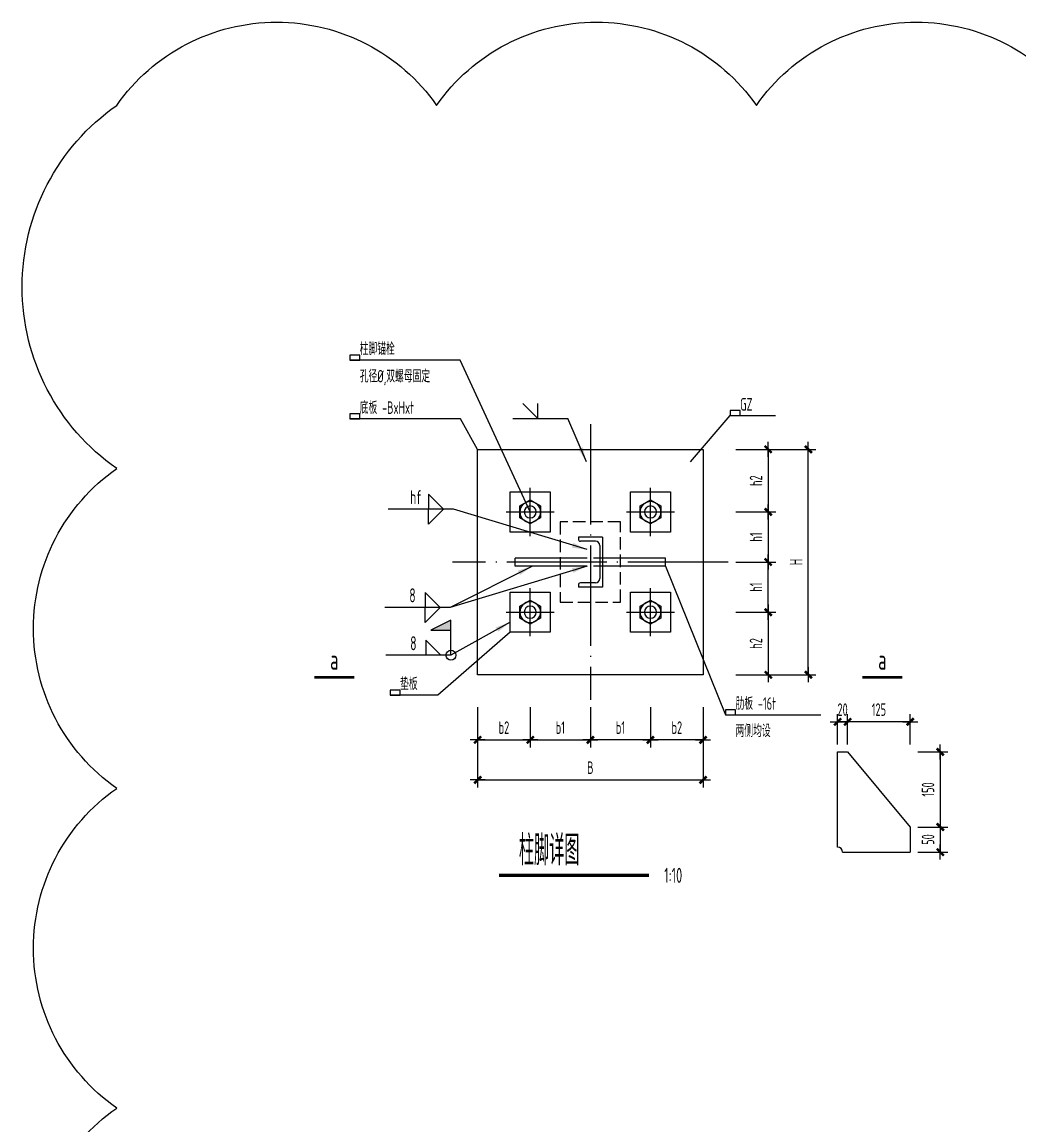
# Model space of a CAD drawing. Extents: x -469675 to 2400000, y -476501 to 2085364.
# Drawn here: x -66789 to -64797, y 28262 to 30466 of the extents above; entities that cross this region are included whole.
import ezdxf
from ezdxf.enums import TextEntityAlignment as Align

# ---------------------------------------------------------------- set-up
doc = ezdxf.new("R2010")
doc.units = 0
doc.header["$LTSCALE"] = 1000
doc.header["$MEASUREMENT"] = 0
doc.linetypes.add('DASH', pattern=[0.35, 0.25, -0.1])
doc.linetypes.add('DOTE', pattern=[2.42, 2, -0.2, 0.02, -0.2])
doc.layers.get('0').update_dxf_attribs({"linetype": 'CONTINUOUS', "lineweight": 20})
doc.layers.get('Defpoints').update_dxf_attribs({"linetype": 'CONTINUOUS'})
for name, color, linetype in [('C-DETAIL_AXIS', 1, 'DOTE'), ('C-DETAIL_DIM', 3, 'CONTINUOUS'), ('C-DETAIL_STEEL_BOLT', 2, 'CONTINUOUS'), ('C-DETAIL_STEEL_HATCH', 8, 'CONTINUOUS'), ('C-DETAIL_STEEL_PL', 4, 'CONTINUOUS'), ('C-DETAIL_STEEL_TEXT', 7, 'CONTINUOUS'), ('C-DETAIL_TEXT', 4, 'CONTINUOUS'), ('C-PLAN_SECMK', 4, 'CONTINUOUS')]:
    doc.layers.add(name, color=color, linetype=linetype)
doc.layers.add('C-注释', color=30, linetype='CONTINUOUS', plot=False)
doc.styles.add('DIM_FONT', font='gbxwxt.shx', dxfattribs={"width": 0.7, "bigfont": 'gbhzfs.shx'})
doc.styles.add('GBSTYLE', font='gbxwxt.shx', dxfattribs={"width": 0.7, "bigfont": 'gbhzfs.shx'})
doc.dimstyles.new('LEADER10', dxfattribs={"dimscale": 0.1, "dimtxt": 280, "dimasz": 300, "dimexe": 150, "dimexo": 150, "dimgap": 120, "dimtad": 1, "dimdec": 0, "dimzin": 0, "dimdsep": 46, "dimtxsty": 'DIM_FONT', "dimcen": 0.09, "dimclrd": 3, "dimclre": 3, "dimclrt": 7, "dimazin": 0, "dimtfac": 1, "dimtdec": 0, "dimtix": 1, "dimtmove": 2, "dimatfit": 3, "dimfxl": 0, "dimtolj": 1, "dimtzin": 0, "dimarcsym": 0})
doc.dimstyles.new('XB DIMN10', dxfattribs={"dimscale": 0.1, "dimtxt": 250, "dimasz": 1, "dimexe": 150, "dimexo": 150, "dimgap": 120, "dimtad": 1, "dimdec": 0, "dimzin": 0, "dimdsep": 46, "dimtxsty": 'DIM_FONT', "dimblk": '_dimx', "dimcen": 0.09, "dimclrd": 3, "dimclre": 3, "dimclrt": 7, "dimazin": 0, "dimtfac": 1, "dimtdec": 0, "dimtix": 1, "dimtmove": 2, "dimatfit": 3, "dimldrblk": '_dimx', "dimfxl": 0, "dimtolj": 1, "dimtzin": 0, "dimarcsym": 0})

# ---------------------------------------------------------------- blocks, each defined once
blk = doc.blocks.new('_dimx')
blk.add_line((-150, 0), (150, 0))
at = {"const_width": 50}
blk.add_lwpolyline([(-70, -70), (70, 70)], dxfattribs=at)
blk = doc.blocks.new('*D458')
at = {"layer": 'C-DETAIL_DIM', "color": 3, "lineweight": -2, "ltscale": 0.1, "transparency": 16777216}
for p, q in [((-65284.6, 29613.2), (-65204.6, 29613.2)), ((-65219.6, 29163.3), (-65219.6, 29613.1)), ((-65284.6, 29163.2), (-65204.6, 29163.2))]:
    blk.add_line(p, q, dxfattribs=at)
at = {"layer": 'Defpoints', "color": 0, "ltscale": 0.1, "transparency": 16777216}
for p in [(-65299.6, 29613.2), (-65219.6, 29613.2), (-65299.6, 29163.2)]:
    blk.add_point(p, dxfattribs=at)
at = {"layer": 'C-DETAIL_DIM', "color": 3, "lineweight": -2, "ltscale": 0.1, "transparency": 16777216, "xscale": 0.1, "yscale": 0.1, "zscale": 0.1}
for p, rotation in [((-65219.6, 29613.2), 90), ((-65219.6, 29163.2), 270)]:
    blk.add_blockref('_dimx', p, dxfattribs=dict(at, rotation=rotation))
at = {"layer": 'C-DETAIL_DIM', "color": 7, "ltscale": 0.1, "transparency": 16777216, "insert": (-65244.1, 29388.2), "char_height": 25, "attachment_point": 5, "rotation": 90, "style": 'DIM_FONT'}
blk.add_mtext('\\A1;H', dxfattribs=at)
blk = doc.blocks.new('*D459')
at = {"layer": 'C-DETAIL_DIM', "color": 3, "lineweight": -2, "ltscale": 0.1, "transparency": 16777216}
for p, q in [((-65364.6, 29488.2), (-65284.6, 29488.2)), ((-65299.6, 29488.1), (-65299.6, 29388.3)), ((-65364.6, 29388.2), (-65284.6, 29388.2))]:
    blk.add_line(p, q, dxfattribs=at)
at = {"layer": 'Defpoints', "color": 0, "ltscale": 0.1, "transparency": 16777216}
for p in [(-65379.6, 29488.2), (-65379.6, 29388.2), (-65299.6, 29388.2)]:
    blk.add_point(p, dxfattribs=at)
at = {"layer": 'C-DETAIL_DIM', "color": 3, "lineweight": -2, "ltscale": 0.1, "transparency": 16777216, "xscale": 0.1, "yscale": 0.1, "zscale": 0.1}
for p, rotation in [((-65299.6, 29488.2), 90), ((-65299.6, 29388.2), 270)]:
    blk.add_blockref('_dimx', p, dxfattribs=dict(at, rotation=rotation))
at = {"layer": 'C-DETAIL_DIM', "color": 7, "ltscale": 0.1, "transparency": 16777216, "insert": (-65324.1, 29438.2), "char_height": 25, "attachment_point": 5, "rotation": 90, "style": 'DIM_FONT'}
blk.add_mtext('\\A1;h1', dxfattribs=at)
blk = doc.blocks.new('*D460')
at = {"layer": 'C-DETAIL_DIM', "color": 3, "lineweight": -2, "ltscale": 0.1, "transparency": 16777216}
for p, q in [((-65364.6, 29388.2), (-65284.6, 29388.2)), ((-65299.6, 29288.3), (-65299.6, 29388.1)), ((-65364.6, 29288.2), (-65284.6, 29288.2))]:
    blk.add_line(p, q, dxfattribs=at)
at = {"layer": 'Defpoints', "color": 0, "ltscale": 0.1, "transparency": 16777216}
for p in [(-65379.6, 29388.2), (-65299.6, 29388.2), (-65379.6, 29288.2)]:
    blk.add_point(p, dxfattribs=at)
at = {"layer": 'C-DETAIL_DIM', "color": 3, "lineweight": -2, "ltscale": 0.1, "transparency": 16777216, "xscale": 0.1, "yscale": 0.1, "zscale": 0.1}
for p, rotation in [((-65299.6, 29388.2), 90), ((-65299.6, 29288.2), 270)]:
    blk.add_blockref('_dimx', p, dxfattribs=dict(at, rotation=rotation))
at = {"layer": 'C-DETAIL_DIM', "color": 7, "ltscale": 0.1, "transparency": 16777216, "insert": (-65324.1, 29338.2), "char_height": 25, "attachment_point": 5, "rotation": 90, "style": 'DIM_FONT'}
blk.add_mtext('\\A1;h1', dxfattribs=at)
blk = doc.blocks.new('*D461')
at = {"layer": 'C-DETAIL_DIM', "color": 3, "lineweight": -2, "ltscale": 0.1, "transparency": 16777216}
for p, q in [((-65879.6, 29018.2), (-65879.6, 28938.2)), ((-65429.6, 29018.2), (-65429.6, 28938.2)), ((-65879.5, 28953.2), (-65429.7, 28953.2))]:
    blk.add_line(p, q, dxfattribs=at)
at = {"layer": 'Defpoints', "color": 0, "ltscale": 0.1, "transparency": 16777216}
for p in [(-65879.6, 29033.2), (-65429.6, 29033.2), (-65429.6, 28953.2)]:
    blk.add_point(p, dxfattribs=at)
at = {"layer": 'C-DETAIL_DIM', "color": 3, "lineweight": -2, "ltscale": 0.1, "transparency": 16777216, "xscale": 0.1, "yscale": 0.1, "zscale": 0.1, "rotation": 180}
blk.add_blockref('_dimx', (-65879.6, 28953.2), dxfattribs=at)
at = {"layer": 'C-DETAIL_DIM', "color": 3, "lineweight": -2, "ltscale": 0.1, "transparency": 16777216, "xscale": 0.1, "yscale": 0.1, "zscale": 0.1}
blk.add_blockref('_dimx', (-65429.6, 28953.2), dxfattribs=at)
at = {"layer": 'C-DETAIL_DIM', "color": 7, "ltscale": 0.1, "transparency": 16777216, "insert": (-65654.6, 28977.7), "char_height": 25, "attachment_point": 5, "style": 'DIM_FONT'}
blk.add_mtext('\\A1;B', dxfattribs=at)
blk = doc.blocks.new('*D462')
at = {"layer": 'C-DETAIL_DIM', "color": 3, "lineweight": -2, "ltscale": 0.1, "transparency": 16777216}
for p, q in [((-65654.6, 29098.2), (-65654.6, 29018.2)), ((-65534.6, 29098.2), (-65534.6, 29018.2)), ((-65534.7, 29033.2), (-65654.5, 29033.2))]:
    blk.add_line(p, q, dxfattribs=at)
at = {"layer": 'Defpoints', "color": 0, "ltscale": 0.1, "transparency": 16777216}
for p in [(-65654.6, 29113.2), (-65534.6, 29113.2), (-65654.6, 29033.2)]:
    blk.add_point(p, dxfattribs=at)
at = {"layer": 'C-DETAIL_DIM', "color": 3, "lineweight": -2, "ltscale": 0.1, "transparency": 16777216, "xscale": 0.1, "yscale": 0.1, "zscale": 0.1, "rotation": 180}
blk.add_blockref('_dimx', (-65654.6, 29033.2), dxfattribs=at)
at = {"layer": 'C-DETAIL_DIM', "color": 3, "lineweight": -2, "ltscale": 0.1, "transparency": 16777216, "xscale": 0.1, "yscale": 0.1, "zscale": 0.1}
blk.add_blockref('_dimx', (-65534.6, 29033.2), dxfattribs=at)
at = {"layer": 'C-DETAIL_DIM', "color": 7, "ltscale": 0.1, "transparency": 16777216, "insert": (-65594.6, 29057.7), "char_height": 25, "attachment_point": 5, "style": 'DIM_FONT'}
blk.add_mtext('\\A1;b1', dxfattribs=at)
blk = doc.blocks.new('*D463')
at = {"layer": 'C-DETAIL_DIM', "color": 3, "lineweight": -2, "ltscale": 0.1, "transparency": 16777216}
for p, q in [((-65774.6, 29098.2), (-65774.6, 29018.2)), ((-65654.6, 29098.2), (-65654.6, 29018.2)), ((-65774.5, 29033.2), (-65654.7, 29033.2))]:
    blk.add_line(p, q, dxfattribs=at)
at = {"layer": 'Defpoints', "color": 0, "ltscale": 0.1, "transparency": 16777216}
for p in [(-65774.6, 29113.2), (-65654.6, 29113.2), (-65654.6, 29033.2)]:
    blk.add_point(p, dxfattribs=at)
at = {"layer": 'C-DETAIL_DIM', "color": 3, "lineweight": -2, "ltscale": 0.1, "transparency": 16777216, "xscale": 0.1, "yscale": 0.1, "zscale": 0.1, "rotation": 180}
blk.add_blockref('_dimx', (-65774.6, 29033.2), dxfattribs=at)
at = {"layer": 'C-DETAIL_DIM', "color": 3, "lineweight": -2, "ltscale": 0.1, "transparency": 16777216, "xscale": 0.1, "yscale": 0.1, "zscale": 0.1}
blk.add_blockref('_dimx', (-65654.6, 29033.2), dxfattribs=at)
at = {"layer": 'C-DETAIL_DIM', "color": 7, "ltscale": 0.1, "transparency": 16777216, "insert": (-65714.6, 29057.7), "char_height": 25, "attachment_point": 5, "style": 'DIM_FONT'}
blk.add_mtext('\\A1;b1', dxfattribs=at)
blk = doc.blocks.new('*D464')
at = {"layer": 'C-DETAIL_DIM', "color": 3, "lineweight": -2, "ltscale": 0.1, "transparency": 16777216}
for p, q in [((-65001.2, 28859.2), (-64941.2, 28859.2)), ((-64956.2, 28859.3), (-64956.2, 28859.4)), ((-64956.2, 28859.2), (-64956.2, 28809.2)), ((-65001.2, 28809.2), (-64941.2, 28809.2)), ((-64956.2, 28809.1), (-64956.2, 28809))]:
    blk.add_line(p, q, dxfattribs=at)
at = {"layer": 'Defpoints', "color": 0, "ltscale": 0.1, "transparency": 16777216}
for p in [(-65016.2, 28859.2), (-65016.2, 28809.2), (-64956.2, 28809.2)]:
    blk.add_point(p, dxfattribs=at)
at = {"layer": 'C-DETAIL_DIM', "color": 3, "lineweight": -2, "ltscale": 0.1, "transparency": 16777216, "xscale": 0.1, "yscale": 0.1, "zscale": 0.1}
for p, rotation in [((-64956.2, 28859.2), 270), ((-64956.2, 28809.2), 90)]:
    blk.add_blockref('_dimx', p, dxfattribs=dict(at, rotation=rotation))
at = {"layer": 'C-DETAIL_DIM', "color": 7, "ltscale": 0.1, "transparency": 16777216, "insert": (-64980.7, 28834.2), "char_height": 25, "attachment_point": 5, "rotation": 90, "style": 'DIM_FONT'}
blk.add_mtext('\\A1;50', dxfattribs=at)
blk = doc.blocks.new('*D465')
at = {"layer": 'C-DETAIL_DIM', "color": 3, "lineweight": -2, "ltscale": 0.1, "transparency": 16777216}
for p, q in [((-65001.2, 29009.2), (-64941.2, 29009.2)), ((-64956.2, 29009.1), (-64956.2, 28859.3)), ((-65001.2, 28859.2), (-64941.2, 28859.2))]:
    blk.add_line(p, q, dxfattribs=at)
at = {"layer": 'Defpoints', "color": 0, "ltscale": 0.1, "transparency": 16777216}
for p in [(-65016.2, 29009.2), (-65016.2, 28859.2), (-64956.2, 28859.2)]:
    blk.add_point(p, dxfattribs=at)
at = {"layer": 'C-DETAIL_DIM', "color": 3, "lineweight": -2, "ltscale": 0.1, "transparency": 16777216, "xscale": 0.1, "yscale": 0.1, "zscale": 0.1}
for p, rotation in [((-64956.2, 29009.2), 90), ((-64956.2, 28859.2), 270)]:
    blk.add_blockref('_dimx', p, dxfattribs=dict(at, rotation=rotation))
at = {"layer": 'C-DETAIL_DIM', "color": 7, "ltscale": 0.1, "transparency": 16777216, "insert": (-64980.7, 28934.2), "char_height": 25, "attachment_point": 5, "rotation": 90, "style": 'DIM_FONT'}
blk.add_mtext('\\A1;150', dxfattribs=at)
blk = doc.blocks.new('*D466')
at = {"layer": 'C-DETAIL_DIM', "color": 3, "lineweight": -2, "ltscale": 0.1, "transparency": 16777216}
for p, q in [((-65161.3, 29069.2), (-65161.4, 29069.2)), ((-65161.2, 29024.2), (-65161.2, 29084.2)), ((-65141.2, 29069.2), (-65161.2, 29069.2)), ((-65141.2, 29024.2), (-65141.2, 29084.2)), ((-65141.1, 29069.2), (-65141, 29069.2))]:
    blk.add_line(p, q, dxfattribs=at)
at = {"layer": 'Defpoints', "color": 0, "ltscale": 0.1, "transparency": 16777216}
for p in [(-65161.2, 29069.2), (-65161.2, 29009.2), (-65141.2, 29009.2)]:
    blk.add_point(p, dxfattribs=at)
at = {"layer": 'C-DETAIL_DIM', "color": 3, "lineweight": -2, "ltscale": 0.1, "transparency": 16777216, "xscale": 0.1, "yscale": 0.1, "zscale": 0.1}
blk.add_blockref('_dimx', (-65161.2, 29069.2), dxfattribs=at)
at = {"layer": 'C-DETAIL_DIM', "color": 3, "lineweight": -2, "ltscale": 0.1, "transparency": 16777216, "xscale": 0.1, "yscale": 0.1, "zscale": 0.1, "rotation": 180}
blk.add_blockref('_dimx', (-65141.2, 29069.2), dxfattribs=at)
at = {"layer": 'C-DETAIL_DIM', "color": 7, "ltscale": 0.1, "transparency": 16777216, "insert": (-65151.2, 29093.7), "char_height": 25, "attachment_point": 5, "style": 'DIM_FONT'}
blk.add_mtext('\\A1;20', dxfattribs=at)
blk = doc.blocks.new('*D467')
at = {"layer": 'C-DETAIL_DIM', "color": 3, "lineweight": -2, "ltscale": 0.1, "transparency": 16777216}
for p, q in [((-65141.2, 29024.2), (-65141.2, 29084.2)), ((-65016.3, 29069.2), (-65141.1, 29069.2)), ((-65016.2, 29024.2), (-65016.2, 29084.2))]:
    blk.add_line(p, q, dxfattribs=at)
at = {"layer": 'Defpoints', "color": 0, "ltscale": 0.1, "transparency": 16777216}
for p in [(-65141.2, 29069.2), (-65141.2, 29009.2), (-65016.2, 29009.2)]:
    blk.add_point(p, dxfattribs=at)
at = {"layer": 'C-DETAIL_DIM', "color": 3, "lineweight": -2, "ltscale": 0.1, "transparency": 16777216, "xscale": 0.1, "yscale": 0.1, "zscale": 0.1, "rotation": 180}
blk.add_blockref('_dimx', (-65141.2, 29069.2), dxfattribs=at)
at = {"layer": 'C-DETAIL_DIM', "color": 3, "lineweight": -2, "ltscale": 0.1, "transparency": 16777216, "xscale": 0.1, "yscale": 0.1, "zscale": 0.1}
blk.add_blockref('_dimx', (-65016.2, 29069.2), dxfattribs=at)
at = {"layer": 'C-DETAIL_DIM', "color": 7, "ltscale": 0.1, "transparency": 16777216, "insert": (-65078.7, 29093.7), "char_height": 25, "attachment_point": 5, "style": 'DIM_FONT'}
blk.add_mtext('\\A1;125', dxfattribs=at)
blk = doc.blocks.new('bolt_nut_top')
at = {"layer": 'C-DETAIL_STEEL_BOLT', "color": 1, "linetype": 'DOTE', "ltscale": 0.1}
for p, q in [((0, 40), (0, -40)), ((40, 0), (-40, 0))]:
    blk.add_line(p, q, dxfattribs=at)
at = {"layer": 'C-DETAIL_STEEL_BOLT', "color": 5, "ltscale": 0.1}
blk.add_lwpolyline([(10, 17.3), (-10, 17.3), (-20, 0), (-10, -17.3), (10, -17.3), (20, 0), (10, 17.3)], dxfattribs=at)
blk.add_circle((0, 0), 17.3, dxfattribs=at)
at = {"layer": 'C-DETAIL_STEEL_BOLT', "color": 2, "ltscale": 0.1}
blk.add_circle((0, 0), 10, dxfattribs=at)
blk = doc.blocks.new('weld_flag')
at = {"layer": 'C-DETAIL_STEEL_TEXT', "color": 3, "ltscale": 100}
for p, q in [((0, 700), (400, 500)), ((0, 0), (0, 700)), ((400, 500), (0, 500))]:
    blk.add_line(p, q, dxfattribs=at)
blk.add_solid([(0, 700), (400, 500), (0, 500)], dxfattribs=at)
blk = doc.blocks.new('v')
at = {"layer": 'C-DETAIL_STEEL_TEXT', "color": 3, "ltscale": 100}
for p, q in [((300, 0), (0, 300)), ((0, 300), (0, 0))]:
    blk.add_line(p, q, dxfattribs=at)
blk = doc.blocks.new('welding_2')
at = {"layer": 'C-DETAIL_STEEL_TEXT', "color": 3}
blk.add_line((1300, 0), (0, 0), dxfattribs=at)
at = {"layer": 'C-DETAIL_STEEL_TEXT'}
blk.add_blockref('v', (800, 0), dxfattribs=at)
at = {"layer": 'C-DETAIL_STEEL_TEXT', "color": 7, "style": 'GBSTYLE', "width": 0.7}
blk.add_attdef('焊脚尺寸', text='', height=280, dxfattribs=at).set_placement((600, 100), align=Align.CENTER)
blk = doc.blocks.new('welding_1')
at = {"layer": 'C-DETAIL_STEEL_TEXT', "color": 3}
blk.add_line((1300, 0), (0, 0), dxfattribs=at)
at = {"layer": 'C-DETAIL_STEEL_TEXT'}
blk.add_blockref('v', (800, 0), dxfattribs=at)
at = {"layer": 'C-DETAIL_STEEL_TEXT', "xscale": -1, "rotation": 180}
blk.add_blockref('v', (800, 0), dxfattribs=at)
at = {"layer": 'C-DETAIL_STEEL_TEXT', "color": 7, "style": 'GBSTYLE', "width": 0.7}
blk.add_attdef('焊脚尺寸', text='', height=280, dxfattribs=at).set_placement((600, 100), align=Align.CENTER)
blk = doc.blocks.new('*D468')
at = {"layer": 'C-DETAIL_DIM', "color": 3, "lineweight": -2, "ltscale": 0.1, "transparency": 16777216}
for p, q in [((-65364.6, 29613.2), (-65284.6, 29613.2)), ((-65299.6, 29613.1), (-65299.6, 29488.3)), ((-65364.6, 29488.2), (-65284.6, 29488.2))]:
    blk.add_line(p, q, dxfattribs=at)
at = {"layer": 'Defpoints', "color": 0, "ltscale": 0.1, "transparency": 16777216}
for p in [(-65379.6, 29613.2), (-65379.6, 29488.2), (-65299.6, 29488.2)]:
    blk.add_point(p, dxfattribs=at)
at = {"layer": 'C-DETAIL_DIM', "color": 3, "lineweight": -2, "ltscale": 0.1, "transparency": 16777216, "xscale": 0.1, "yscale": 0.1, "zscale": 0.1}
for p, rotation in [((-65299.6, 29613.2), 90), ((-65299.6, 29488.2), 270)]:
    blk.add_blockref('_dimx', p, dxfattribs=dict(at, rotation=rotation))
at = {"layer": 'C-DETAIL_DIM', "color": 7, "ltscale": 0.1, "transparency": 16777216, "insert": (-65324.1, 29550.7), "char_height": 25, "attachment_point": 5, "rotation": 90, "style": 'DIM_FONT'}
blk.add_mtext('\\A1;h2', dxfattribs=at)
blk = doc.blocks.new('*D469')
at = {"layer": 'C-DETAIL_DIM', "color": 3, "lineweight": -2, "ltscale": 0.1, "transparency": 16777216}
for p, q in [((-65364.6, 29288.2), (-65284.6, 29288.2)), ((-65299.6, 29288.1), (-65299.6, 29163.3)), ((-65364.6, 29163.2), (-65284.6, 29163.2))]:
    blk.add_line(p, q, dxfattribs=at)
at = {"layer": 'Defpoints', "color": 0, "ltscale": 0.1, "transparency": 16777216}
for p in [(-65379.6, 29288.2), (-65379.6, 29163.2), (-65299.6, 29163.2)]:
    blk.add_point(p, dxfattribs=at)
at = {"layer": 'C-DETAIL_DIM', "color": 3, "lineweight": -2, "ltscale": 0.1, "transparency": 16777216, "xscale": 0.1, "yscale": 0.1, "zscale": 0.1}
for p, rotation in [((-65299.6, 29288.2), 90), ((-65299.6, 29163.2), 270)]:
    blk.add_blockref('_dimx', p, dxfattribs=dict(at, rotation=rotation))
at = {"layer": 'C-DETAIL_DIM', "color": 7, "ltscale": 0.1, "transparency": 16777216, "insert": (-65324.1, 29225.7), "char_height": 25, "attachment_point": 5, "rotation": 90, "style": 'DIM_FONT'}
blk.add_mtext('\\A1;h2', dxfattribs=at)
blk = doc.blocks.new('*D470')
at = {"layer": 'C-DETAIL_DIM', "color": 3, "lineweight": -2, "ltscale": 0.1, "transparency": 16777216}
for p, q in [((-65534.6, 29098.2), (-65534.6, 29018.2)), ((-65429.6, 29098.2), (-65429.6, 29018.2)), ((-65429.7, 29033.2), (-65534.5, 29033.2))]:
    blk.add_line(p, q, dxfattribs=at)
at = {"layer": 'Defpoints', "color": 0, "ltscale": 0.1, "transparency": 16777216}
for p in [(-65534.6, 29113.2), (-65429.6, 29113.2), (-65534.6, 29033.2)]:
    blk.add_point(p, dxfattribs=at)
at = {"layer": 'C-DETAIL_DIM', "color": 3, "lineweight": -2, "ltscale": 0.1, "transparency": 16777216, "xscale": 0.1, "yscale": 0.1, "zscale": 0.1, "rotation": 180}
blk.add_blockref('_dimx', (-65534.6, 29033.2), dxfattribs=at)
at = {"layer": 'C-DETAIL_DIM', "color": 3, "lineweight": -2, "ltscale": 0.1, "transparency": 16777216, "xscale": 0.1, "yscale": 0.1, "zscale": 0.1}
blk.add_blockref('_dimx', (-65429.6, 29033.2), dxfattribs=at)
at = {"layer": 'C-DETAIL_DIM', "color": 7, "ltscale": 0.1, "transparency": 16777216, "insert": (-65482.1, 29057.7), "char_height": 25, "attachment_point": 5, "style": 'DIM_FONT'}
blk.add_mtext('\\A1;b2', dxfattribs=at)
blk = doc.blocks.new('*D471')
at = {"layer": 'C-DETAIL_DIM', "color": 3, "lineweight": -2, "ltscale": 0.1, "transparency": 16777216}
for p, q in [((-65879.6, 29098.2), (-65879.6, 29018.2)), ((-65774.6, 29098.2), (-65774.6, 29018.2)), ((-65879.5, 29033.2), (-65774.7, 29033.2))]:
    blk.add_line(p, q, dxfattribs=at)
at = {"layer": 'Defpoints', "color": 0, "ltscale": 0.1, "transparency": 16777216}
for p in [(-65879.6, 29113.2), (-65774.6, 29113.2), (-65774.6, 29033.2)]:
    blk.add_point(p, dxfattribs=at)
at = {"layer": 'C-DETAIL_DIM', "color": 3, "lineweight": -2, "ltscale": 0.1, "transparency": 16777216, "xscale": 0.1, "yscale": 0.1, "zscale": 0.1, "rotation": 180}
blk.add_blockref('_dimx', (-65879.6, 29033.2), dxfattribs=at)
at = {"layer": 'C-DETAIL_DIM', "color": 3, "lineweight": -2, "ltscale": 0.1, "transparency": 16777216, "xscale": 0.1, "yscale": 0.1, "zscale": 0.1}
blk.add_blockref('_dimx', (-65774.6, 29033.2), dxfattribs=at)
at = {"layer": 'C-DETAIL_DIM', "color": 7, "ltscale": 0.1, "transparency": 16777216, "insert": (-65827.1, 29057.7), "char_height": 25, "attachment_point": 5, "style": 'DIM_FONT'}
blk.add_mtext('\\A1;b2', dxfattribs=at)
blk = doc.blocks.new('welding_6')
at = {"layer": 'C-DETAIL_STEEL_TEXT', "color": 3}
blk.add_line((1100, 0), (0, 0), dxfattribs=at)
at = {"layer": 'C-DETAIL_STEEL_TEXT', "xscale": -1, "rotation": 180}
blk.add_blockref('v', (600, 300), dxfattribs=at)
blk = doc.blocks.new('剖面号')
at = {"layer": 'C-PLAN_SECMK', "color": 3, "const_width": 50, "flags": 128}
blk.add_lwpolyline([(400, 0), (-400, 0)], dxfattribs=at)
at = {"layer": 'C-PLAN_SECMK', "style": 'GBSTYLE', "width": 0.7}
blk.add_attdef('剖面号', text='', height=400, rotation=360, dxfattribs=at).set_placement((0, 350), align=Align.MIDDLE_CENTER)

msp = doc.modelspace()

# ---------------------------------------------------------------- linework, layer by layer
at = {"layer": 'C-DETAIL_AXIS', "ltscale": 0.1}
for p, q in [((-65654.6439, 29663.1977), (-65654.6439, 29113.1977)), ((-65379.6439, 29388.1977), (-65929.6439, 29388.1977))]:
    msp.add_line(p, q, dxfattribs=at)
at = {"layer": 'C-DETAIL_STEEL_HATCH', "linetype": 'DASH', "ltscale": 0.1}
msp.add_lwpolyline([(-65594.6439, 29308.1977), (-65594.6439, 29468.1977), (-65714.6439, 29468.1977), (-65714.6439, 29308.1977)], close=True, dxfattribs=at)
at = {"layer": 'C-DETAIL_STEEL_PL', "ltscale": 0.1}
for p, q in [((-65630.6439, 29438.1977), (-65678.6439, 29438.1977)), ((-65678.6439, 29438.1977), (-65678.6439, 29433.8977)), ((-65644.4439, 29429.6977), (-65674.4439, 29429.6977)), ((-65635.9439, 29421.1977), (-65635.9439, 29355.1977)), ((-65630.6439, 29438.1977), (-65630.6439, 29338.1977)), ((-65661.1439, 29396.1977), (-65804.6439, 29396.1977)), ((-65804.6439, 29380.1977), (-65804.6439, 29396.1977)), ((-65661.1439, 29380.1977), (-65804.6439, 29380.1977)), ((-65504.6439, 29396.1977), (-65648.1439, 29396.1977)), ((-65504.6439, 29380.1977), (-65648.1439, 29380.1977)), ((-65504.6439, 29380.1977), (-65504.6439, 29396.1977)), ((-65678.6439, 29342.4977), (-65678.6439, 29338.1977)), ((-65630.6439, 29338.1977), (-65678.6439, 29338.1977)), ((-65644.4439, 29346.6977), (-65674.4439, 29346.6977)), ((-65161.2259, 29009.2378), (-65141.2259, 29009.2378)), ((-65161.2259, 28819.2378), (-65161.2259, 29009.2378)), ((-65141.2259, 29009.2378), (-65016.2259, 28859.2378)), ((-65016.2259, 28859.2378), (-65016.2259, 28809.2378)), ((-65151.2259, 28809.2378), (-65016.2259, 28809.2378))]:
    msp.add_line(p, q, dxfattribs=at)
at = {"layer": 'C-DETAIL_STEEL_PL'}
msp.add_lwpolyline([(-65879.6439, 29613.1977), (-65429.6439, 29613.1977), (-65429.6439, 29163.1977), (-65879.6439, 29163.1977)], close=True, dxfattribs=at)
at = {"layer": 'C-DETAIL_STEEL_PL', "ltscale": 0.1}
for points in [[(-65734.6439, 29528.1977), (-65734.6439, 29448.1977), (-65814.6439, 29448.1977), (-65814.6439, 29528.1977)], [(-65494.6439, 29528.1977), (-65494.6439, 29448.1977), (-65574.6439, 29448.1977), (-65574.6439, 29528.1977)], [(-65734.6439, 29328.1977), (-65734.6439, 29248.1977), (-65814.6439, 29248.1977), (-65814.6439, 29328.1977)], [(-65494.6439, 29328.1977), (-65494.6439, 29248.1977), (-65574.6439, 29248.1977), (-65574.6439, 29328.1977)]]:
    msp.add_lwpolyline(points, close=True, dxfattribs=at)
for centre, radius, start, end in [((-65674.4439, 29433.8977), 4.2, 180, 270), ((-65644.4439, 29421.1977), 8.5, 0, 90), ((-65644.4439, 29355.1977), 8.5, 270, 0), ((-65674.4439, 29342.4977), 4.2, 90, 180), ((-65161.2259, 28809.2378), 10, 0, 90)]:
    msp.add_arc(centre, radius, start, end, dxfattribs=at)
at = {"layer": 'C-DETAIL_STEEL_TEXT', "color": 3, "ltscale": 0.1, "flags": 128}
for points in [[(-65774.6439, 29488.1977), (-65914.2201, 29791.5848), (-66134.9795, 29791.5848)], [(-65879.6439, 29613.1977), (-65913.6015, 29674.03), (-66134.9795, 29674.03)], [(-65454.6439, 29588.1977), (-65375.501, 29680.605), (-65285.2737, 29680.605)], [(-65504.6439, 29380.1977), (-65384.7855, 29083.3448), (-65194.5327, 29083.3448)], [(-65814.6439, 29248.1977), (-65958.9194, 29122.5965), (-66054.505, 29122.5965)]]:
    msp.add_lwpolyline(points, dxfattribs=at)
at = {"layer": 'C-DETAIL_STEEL_TEXT', "ltscale": 0.1}
msp.add_circle((-65932.8881, 29202.1002), 10, dxfattribs=at)
at = {"layer": 'C-DETAIL_TEXT', "color": 3, "ltscale": 0.1, "const_width": 7, "flags": 128}
msp.add_lwpolyline([(-65537.302, 28762.7936), (-65837.302, 28762.7936)], dxfattribs=at)
at = {"layer": 'C-注释'}
msp.add_lwpolyline([(-66600, 25744.5206, -0.52056705), (-66600, 26382.9079, -0.52056705), (-66600, 27021.2952, -0.52056705), (-66600, 27659.6825, -0.52056705), (-66600, 28298.0698, -0.52056705), (-66600, 28936.4571, -0.52056705), (-66600, 29574.8444, -0.52056705), (-66600, 30300, -0.52056705), (-65961.6127, 30300, -0.52056705), (-65323.2254, 30300, -0.52056705), (-64684.8381, 30300, -0.52056705), (-64046.4508, 30300, -0.52056705), (-63408.0635, 30300, -0.52056705), (-62769.6762, 30300, -0.52056705), (-62400, 30031.2889, -0.52056705), (-62400, 29392.9016, -0.52056705), (-62400, 28754.5143, -0.52056705), (-62400, 28116.127, -0.52056705), (-62400, 27477.7397, -0.52056705), (-62400, 26839.3524, -0.52056705), (-62400, 26200.9651, -0.52056705), (-62400, 25562.5778, -0.52056705)], format="xyb", dxfattribs=at)
for points in [[(-66114.9795, 29801.5848), (-66134.9795, 29801.5848), (-66134.9795, 29791.5848), (-66114.9795, 29791.5848)], [(-65355.501, 29690.605), (-65375.501, 29690.605), (-65375.501, 29680.605), (-65355.501, 29680.605)], [(-66114.9795, 29684.03), (-66134.9795, 29684.03), (-66134.9795, 29674.03), (-66114.9795, 29674.03)], [(-66034.505, 29132.5965), (-66054.505, 29132.5965), (-66054.505, 29122.5965), (-66034.505, 29122.5965)], [(-65364.7855, 29093.3448), (-65384.7855, 29093.3448), (-65384.7855, 29083.3448), (-65364.7855, 29083.3448)]]:
    msp.add_lwpolyline(points, close=True, dxfattribs=at)

# ---------------------------------------------------------------- block references
at = {"layer": 'C-DETAIL_STEEL_BOLT', "xscale": -1.199999999953434, "yscale": 1.199999999953434, "zscale": 1.199999999953434, "rotation": 90}
for p in [(-65774.6439, 29488.1977), (-65534.6439, 29488.1977), (-65774.6439, 29288.1977), (-65534.6439, 29288.1977)]:
    msp.add_blockref('bolt_nut_top', p, dxfattribs=at)
at = {"layer": 'C-DETAIL_STEEL_TEXT', "xscale": -0.1000000000931323, "yscale": 0.09999999997671694, "zscale": 0.1}
for name, p in [('welding_6', (-65699.3709, 29674.815)), ('weld_flag', (-65932.8881, 29202.1002))]:
    msp.add_blockref(name, p, dxfattribs=at)
at = {"layer": 'C-DETAIL_STEEL_TEXT'}
ref = msp.add_blockref('welding_1', (-66057.9138, 29493.6874), dxfattribs=dict(at, xscale=0.1000000000931323, yscale=0.1000000000931323, zscale=0.1000000000931323))
ref.add_attrib('焊脚尺寸', 'hf', dxfattribs={"height": 28, "style": 'GBSTYLE', "width": 0.7}).set_placement((-66002.9138, 29503.6874), align=Align.CENTER)
ref = msp.add_blockref('welding_1', (-66064.6871, 29297.7607), dxfattribs=dict(at, xscale=0.1000000000931323, yscale=0.1000000000931323, zscale=0.1000000000931323))
ref.add_attrib('焊脚尺寸', '8', dxfattribs={"height": 28, "style": 'GBSTYLE', "width": 0.7}).set_placement((-66009.6871, 29307.7607), align=Align.CENTER)
ref = msp.add_blockref('welding_2', (-66062.8881, 29202.1002), dxfattribs=dict(at, xscale=0.1000000000931323, yscale=0.1000000000931323, zscale=0.1000000000931323))
ref.add_attrib('焊脚尺寸', '8', dxfattribs={"height": 28, "style": 'GBSTYLE', "width": 0.7}).set_placement((-66007.8881, 29212.1002), align=Align.CENTER)
at = {"layer": 'C-PLAN_SECMK', "ltscale": 100, "xscale": 0.09999999997671694, "yscale": 0.09999999997671694, "zscale": 0.09999999997671694}
for p in [(-66165.8745, 29158.2035), (-65071.9, 29158.2035)]:
    msp.add_blockref('剖面号', p, dxfattribs=at).add_auto_attribs({'剖面号': 'a'})

# ---------------------------------------------------------------- texts
at = {"layer": 'C-DETAIL_STEEL_TEXT', "ltscale": 0.1, "style": 'GBSTYLE', "width": 0.7}
for s, rotation, p in [('柱脚锚栓', 359.9999999, (-66114.9795, 29801.5848)), ('孔径%%C,双螺母固定', 0.0000001, (-66114.9795, 29746.8059)), ('底板 -BxHxt', 359.9999999, (-66114.9795, 29684.03)), ('GZ', 359.9999999, (-65355.501, 29690.605)), ('垫板', 359.9999999, (-66034.505, 29132.5965)), ('肋板 -16t', 359.9999999, (-65364.7855, 29093.3448)), ('两侧均设', 359.9999999, (-65364.7855, 29038.8606))]:
    msp.add_text(s, height=25, rotation=rotation, dxfattribs=at).set_placement(p)
at = {"layer": 'C-DETAIL_TEXT', "color": 30, "ltscale": 0.1, "style": 'GBSTYLE', "width": 0.7}
msp.add_text('柱脚详图', height=60, rotation=0, dxfattribs=at).set_placement((-65797.302, 28782.7936))
at = {"layer": 'C-DETAIL_TEXT', "color": 3, "ltscale": 0.1, "style": 'GBSTYLE', "width": 0.7}
msp.add_text('1:10', height=30, rotation=359.9999999, dxfattribs=at).set_placement((-65507.302, 28747.7936))

# ---------------------------------------------------------------- dimensions: what is measured, and where the dimension line sits
at = {"layer": 'C-DETAIL_DIM', "ltscale": 0.1}
for base, p1, p2, angle, text, picture, middle in [((-65299.6439, 29488.1977), (-65379.6439, 29613.1977), (-65379.6439, 29488.1977), 270, 'h2', '*D468', (-65324.1439, 29550.6977)), ((-65219.6439, 29613.1977), (-65299.6439, 29163.1977), (-65299.6439, 29613.1977), 90, 'H', '*D458', (-65244.1439, 29388.1977)), ((-65299.6439, 29388.1977), (-65379.6439, 29488.1977), (-65379.6439, 29388.1977), 270, 'h1', '*D459', (-65324.1439, 29438.1977)), ((-65299.6439, 29388.1977), (-65379.6439, 29288.1977), (-65379.6439, 29388.1977), 90, 'h1', '*D460', (-65324.1439, 29338.1977)), ((-65299.6439, 29163.1977), (-65379.6439, 29288.1977), (-65379.6439, 29163.1977), 270, 'h2', '*D469', (-65324.1439, 29225.6977)), ((-65654.6439, 29033.1977), (-65534.6439, 29113.1977), (-65654.6439, 29113.1977), 180, 'b1', '*D462', (-65594.6439, 29057.6977)), ((-65534.6439, 29033.1977), (-65429.6439, 29113.1977), (-65534.6439, 29113.1977), 180, 'b2', '*D470', (-65482.1439, 29057.6977))]:
    dim = msp.add_linear_dim(base=base, p1=p1, p2=p2, angle=angle, text=text, dimstyle='XB DIMN10', dxfattribs=at)
    dim.commit()
    dim.dimension.update_dxf_attribs({"geometry": picture, "text_midpoint": middle})
for base, p1, p2, text, picture, middle in [((-65774.6439, 29033.1977), (-65879.6439, 29113.1977), (-65774.6439, 29113.1977), 'b2', '*D471', (-65827.1439, 29057.6977)), ((-65654.6439, 29033.1977), (-65774.6439, 29113.1977), (-65654.6439, 29113.1977), 'b1', '*D463', (-65714.6439, 29057.6977)), ((-65429.6439, 28953.1977), (-65879.6439, 29033.1977), (-65429.6439, 29033.1977), 'B', '*D461', (-65654.6439, 28977.6977))]:
    dim = msp.add_linear_dim(base=base, p1=p1, p2=p2, text=text, dimstyle='XB DIMN10', dxfattribs=at)
    dim.commit()
    dim.dimension.update_dxf_attribs({"geometry": picture, "text_midpoint": middle})
for base, p1, p2, angle, picture, middle in [((-65161.2259, 29069.2378), (-65141.2259, 29009.2378), (-65161.2259, 29009.2378), 180, '*D466', (-65151.2259, 29093.7378)), ((-65141.2259, 29069.2378), (-65016.2259, 29009.2378), (-65141.2259, 29009.2378), 180, '*D467', (-65078.7259, 29093.7378)), ((-64956.2259, 28859.2378), (-65016.2259, 29009.2378), (-65016.2259, 28859.2378), 270, '*D465', (-64980.7259, 28934.2378)), ((-64956.2259, 28809.2378), (-65016.2259, 28859.2378), (-65016.2259, 28809.2378), 270, '*D464', (-64980.7259, 28834.2378))]:
    dim = msp.add_linear_dim(base=base, p1=p1, p2=p2, angle=angle, dimstyle='XB DIMN10', dxfattribs=at)
    dim.commit()
    dim.dimension.update_dxf_attribs({"geometry": picture, "text_midpoint": middle})

# ---------------------------------------------------------------- leaders
at = {"layer": 'C-DETAIL_STEEL_TEXT', "ltscale": 0.1}
for points in [[(-65662.5349, 29588.1977), (-65699.3709, 29674.815)], [(-65661.1439, 29412.983), (-65927.9138, 29493.6874)], [(-65770.3147, 29380.1977), (-65934.6871, 29297.7607)], [(-65661.1439, 29380.1977), (-65934.6871, 29297.7607)], [(-65814.6439, 29268.1977), (-65932.8881, 29202.1002)]]:
    msp.add_leader(points, dimstyle='LEADER10', dxfattribs=at)

doc.saveas('drawing.dxf')
